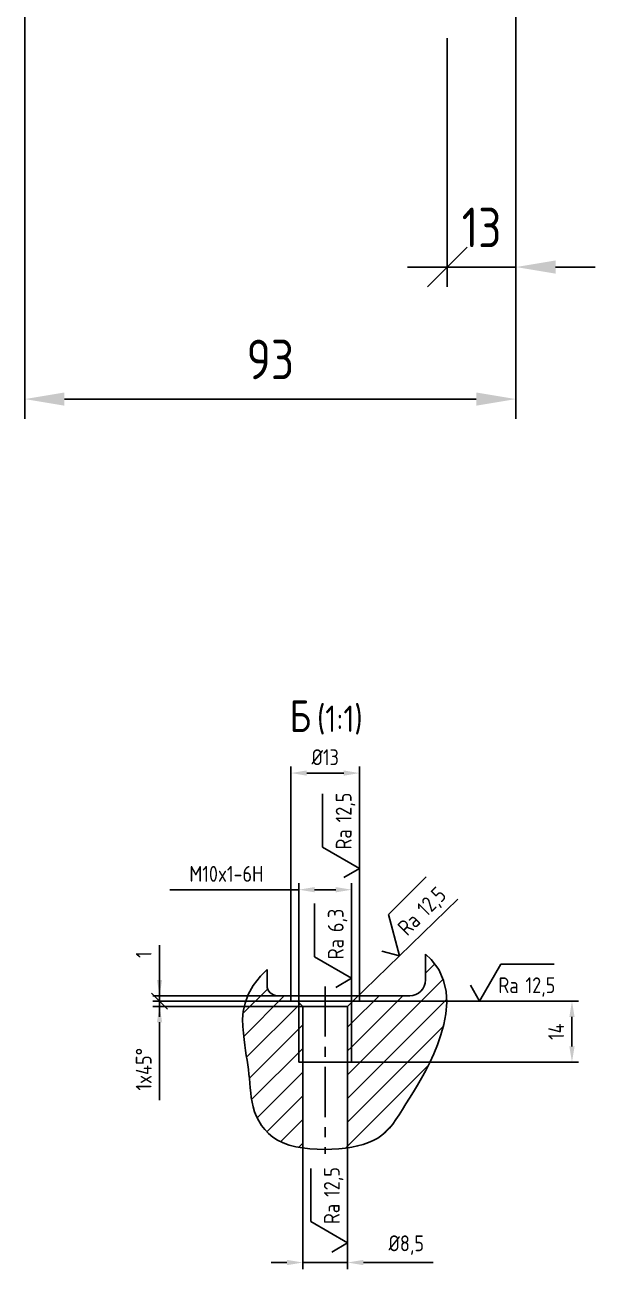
# Model space of a CAD drawing. Header units: millimetres. Extents: x 14571 to 15226, y 6886 to 7560.
# Drawn here: x 14665.2 to 14773.2, y 6885.7 to 7121.3 of the extents above; entities that cross this region are included whole.
import ezdxf
from ezdxf.enums import TextEntityAlignment as Align

# ---------------------------------------------------------------- set-up
doc = ezdxf.new("R2010")
doc.units = ezdxf.units.MM
doc.header["$LTSCALE"] = 0.3
doc.linetypes.add('CENTER', pattern=[50.8, 31.75, -6.35, 6.35, -6.35])
for name, color, linetype in [('Bord', 1, 'Continuous'), ('Cen', 5, 'CENTER'), ('Cont', 6, 'Continuous'), ('Dim', 7, 'Continuous'), ('Hatch', 2, 'Continuous'), ('Text', 3, 'Continuous'), ('Textb', 6, 'Continuous')]:
    doc.layers.add(name, color=color, linetype=linetype)
doc.styles.add('Style1', font='romans.shx', dxfattribs={"width": 0.8})
doc.dimstyles.new('Copy of LIN_2_5', dxfattribs={"dimscale": 2.5, "dimtxt": 3, "dimasz": 3, "dimexe": 1.5, "dimexo": 0, "dimgap": 1.5, "dimtad": 1, "dimtoh": 1, "dimdec": 0, "dimzin": 12, "dimdsep": 46, "dimtxsty": 'Style1', "dimcen": 0, "dimclrt": 3, "dimadec": 0, "dimazin": 0, "dimtfac": 1, "dimtdec": 0, "dimtmove": 0, "dimatfit": 2, "dimfxl": 1, "dimtolj": 1, "dimtzin": 12, "dimarcsym": 0})
doc.dimstyles.new('LIN1', dxfattribs={"dimtxt": 3, "dimasz": 3, "dimexe": 1.25, "dimexo": 0, "dimgap": 1.5, "dimtad": 1, "dimdec": 1, "dimtxsty": 'Style1', "dimcen": 2.5, "dimclrt": 3, "dimadec": 0, "dimazin": 0, "dimtfac": 1, "dimtdec": 1, "dimtmove": 0, "dimatfit": 3, "dimfxl": 1, "dimarcsym": 0})

# ---------------------------------------------------------------- blocks, each defined once
blk = doc.blocks.new('SHERISO_03')
at = {"layer": 'Text'}
blk.add_line((4.04, 7), (14.12, 7), dxfattribs=at)
blk.add_lwpolyline([(-1.73, 3), (0, 0), (4.04, 7)], dxfattribs=at)
at = {"layer": 'Text', "style": 'Style1', "width": 0.8}
blk.add_text('Ra', height=3, dxfattribs=at).set_placement((3.58, 1.5))
blk.add_attdef('6,3', (8.73, 1.5), '', height=3, dxfattribs=at)
blk = doc.blocks.new('*D8')
at = {"layer": 'Dim', "color": 0, "lineweight": -2, "transparency": 16777216}
for p, q in [((14715.58, 6937.43), (14715.58, 6980.86)), ((14718.58, 6979.61), (14725.58, 6979.61)), ((14728.58, 6937.43), (14728.58, 6980.86))]:
    blk.add_line(p, q, dxfattribs=at)
at = {"layer": 'Dim', "color": 0, "transparency": 16777216}
for points in [[(14718.58, 6980.11), (14718.58, 6979.11), (14715.58, 6979.61)], [(14725.58, 6980.11), (14725.58, 6979.11), (14728.58, 6979.61)]]:
    blk.add_solid(points, dxfattribs=at)
at = {"layer": 'Dim', "color": 3, "transparency": 16777216, "insert": (14722.08, 6982.61), "char_height": 3, "attachment_point": 5, "style": 'Style1'}
blk.add_mtext('%%C13', dxfattribs=at)
blk = doc.blocks.new('_Oblique')
at = {"color": 0, "linetype": 'ByBlock', "lineweight": -2}
blk.add_line((-0.5, -0.5), (0.5, 0.5), dxfattribs=at)
blk = doc.blocks.new('*D9')
at = {"layer": 'Dim', "color": 0, "lineweight": -2, "transparency": 16777216}
for p, q in [((14690.71, 6940.43), (14690.71, 6947)), ((14713.08, 6937.43), (14689.46, 6937.43)), ((14690.71, 6936.43), (14690.71, 6937.43)), ((14715.58, 6936.43), (14689.46, 6936.43)), ((14690.71, 6936.43), (14690.71, 6933.43))]:
    blk.add_line(p, q, dxfattribs=at)
at = {"layer": 'Dim', "color": 0, "transparency": 16777216}
blk.add_solid([(14690.21, 6940.43), (14691.21, 6940.43), (14690.71, 6937.43)], dxfattribs=at)
at = {"layer": 'Dim', "color": 0, "lineweight": -2, "transparency": 16777216, "xscale": 3, "yscale": 3, "zscale": 3, "rotation": 90}
blk.add_blockref('_Oblique', (14690.71, 6936.43), dxfattribs=at)
at = {"layer": 'Dim', "color": 3, "transparency": 16777216, "insert": (14687.71, 6945.22), "char_height": 3, "attachment_point": 5, "rotation": 90, "style": 'Style1'}
blk.add_mtext('1', dxfattribs=at)
blk = doc.blocks.new('*D10')
at = {"layer": 'Dim', "color": 0, "lineweight": -2, "transparency": 16777216}
for p, q in [((14717.08, 6936.18), (14717.08, 6958.77)), ((14727.08, 6936.18), (14727.08, 6958.77)), ((14717.08, 6957.52), (14692.68, 6957.52)), ((14724.08, 6957.52), (14720.08, 6957.52))]:
    blk.add_line(p, q, dxfattribs=at)
at = {"layer": 'Dim', "color": 0, "transparency": 16777216}
for points in [[(14720.08, 6958.02), (14720.08, 6957.02), (14717.08, 6957.52)], [(14724.08, 6958.02), (14724.08, 6957.02), (14727.08, 6957.52)]]:
    blk.add_solid(points, dxfattribs=at)
at = {"layer": 'Dim', "color": 3, "transparency": 16777216, "insert": (14703.38, 6960.52), "char_height": 3, "attachment_point": 5, "style": 'Style1'}
blk.add_mtext('M10x1-6H', dxfattribs=at)
blk = doc.blocks.new('*D11')
at = {"layer": 'Dim', "color": 0, "lineweight": -2, "transparency": 16777216}
for p, q in [((14717.83, 6908.6), (14717.83, 6885.67)), ((14726.33, 6908.66), (14726.33, 6885.67)), ((14714.83, 6886.92), (14711.83, 6886.92)), ((14717.83, 6886.92), (14726.33, 6886.92)), ((14729.33, 6886.92), (14742.53, 6886.92))]:
    blk.add_line(p, q, dxfattribs=at)
at = {"layer": 'Dim', "color": 0, "transparency": 16777216}
for points in [[(14714.83, 6887.42), (14714.83, 6886.42), (14717.83, 6886.92)], [(14729.33, 6887.42), (14729.33, 6886.42), (14726.33, 6886.92)]]:
    blk.add_solid(points, dxfattribs=at)
at = {"layer": 'Dim', "color": 3, "transparency": 16777216, "insert": (14737.43, 6890.21), "char_height": 3, "attachment_point": 5, "style": 'Style1'}
blk.add_mtext('%%C8,5', dxfattribs=at)
blk = doc.blocks.new('*D12')
at = {"layer": 'Dim', "color": 0, "lineweight": -2, "transparency": 16777216}
for p, q in [((14690.71, 6936.43), (14690.71, 6942.43)), ((14715.58, 6936.43), (14689.46, 6936.43)), ((14717.83, 6935.43), (14689.46, 6935.43)), ((14690.71, 6936.43), (14690.71, 6935.43)), ((14690.71, 6932.43), (14690.71, 6917.69))]:
    blk.add_line(p, q, dxfattribs=at)
at = {"layer": 'Dim', "color": 0, "transparency": 16777216}
blk.add_solid([(14690.21, 6932.43), (14691.21, 6932.43), (14690.71, 6935.43)], dxfattribs=at)
at = {"layer": 'Dim', "color": 0, "lineweight": -2, "transparency": 16777216, "xscale": 3, "yscale": 3, "zscale": 3, "rotation": 270}
blk.add_blockref('_Oblique', (14690.71, 6936.43), dxfattribs=at)
at = {"layer": 'Dim', "color": 3, "transparency": 16777216, "insert": (14687.71, 6923.53), "char_height": 3, "attachment_point": 5, "rotation": 90, "style": 'Style1'}
blk.add_mtext('1x45°', dxfattribs=at)
blk = doc.blocks.new('*D13')
at = {"layer": 'Dim', "color": 0, "lineweight": -2, "transparency": 16777216}
for p, q in [((14728.58, 6936.43), (14770.07, 6936.43)), ((14768.82, 6933.43), (14768.82, 6927.85)), ((14727.08, 6924.85), (14770.07, 6924.85))]:
    blk.add_line(p, q, dxfattribs=at)
at = {"layer": 'Dim', "color": 0, "transparency": 16777216}
for points in [[(14768.32, 6933.43), (14769.32, 6933.43), (14768.82, 6936.43)], [(14768.32, 6927.85), (14769.32, 6927.85), (14768.82, 6924.85)]]:
    blk.add_solid(points, dxfattribs=at)
at = {"layer": 'Dim', "color": 3, "transparency": 16777216, "insert": (14765.82, 6930.64), "char_height": 3, "attachment_point": 5, "rotation": 90, "style": 'Style1'}
blk.add_mtext('14', dxfattribs=at)
blk = doc.blocks.new('ZNAK01')
at = {"layer": 'Textb', "lineweight": 20, "style": 'Style1', "width": 0.8}
blk.add_attdef('А', text='', height=6, dxfattribs=at).set_placement((3.95, -0.02), align=Align.RIGHT)
blk.add_attdef('SC(1)', (5.07, -0.02), '', height=5, dxfattribs=at)
blk = doc.blocks.new('*D23')
at = {"layer": 'Dim', "color": 0, "lineweight": -2, "transparency": 16777216}
for p, q in [((14758.2, 7152.43), (14758.2, 7071.68)), ((14745.2, 7118.79), (14745.2, 7071.68)), ((14745.2, 7075.43), (14737.7, 7075.43)), ((14745.2, 7075.43), (14758.2, 7075.43)), ((14765.7, 7075.43), (14773.2, 7075.43))]:
    blk.add_line(p, q, dxfattribs=at)
at = {"layer": 'Dim', "color": 0, "transparency": 16777216}
blk.add_solid([(14765.7, 7076.68), (14765.7, 7074.18), (14758.2, 7075.43)], dxfattribs=at)
at = {"layer": 'Dim', "color": 0, "lineweight": -2, "transparency": 16777216, "xscale": 7.5, "yscale": 7.5, "zscale": 7.5}
blk.add_blockref('_Oblique', (14745.2, 7075.43), dxfattribs=at)
at = {"layer": 'Dim', "color": 3, "transparency": 16777216, "insert": (14751.7, 7082.93), "char_height": 7.5, "attachment_point": 5, "style": 'Style1'}
blk.add_mtext('\\A1;13', dxfattribs=at)
blk = doc.blocks.new('*D24')
at = {"layer": 'Dim', "color": 0, "lineweight": -2, "transparency": 16777216}
for p, q in [((14665.2, 7125.43), (14665.2, 7046.68)), ((14758.2, 7075.43), (14758.2, 7046.68)), ((14672.7, 7050.43), (14750.7, 7050.43))]:
    blk.add_line(p, q, dxfattribs=at)
at = {"layer": 'Dim', "color": 0, "transparency": 16777216}
for points in [[(14672.7, 7051.68), (14672.7, 7049.18), (14665.2, 7050.43)], [(14750.7, 7051.68), (14750.7, 7049.18), (14758.2, 7050.43)]]:
    blk.add_solid(points, dxfattribs=at)
at = {"layer": 'Dim', "color": 3, "transparency": 16777216, "insert": (14711.7, 7057.93), "char_height": 7.5, "attachment_point": 5, "style": 'Style1'}
blk.add_mtext('\\A1;93', dxfattribs=at)

msp = doc.modelspace()

# ---------------------------------------------------------------- hatches: boundary and pattern name
at = {"layer": 'Hatch'}
h = msp.add_hatch(dxfattribs=at)
h.set_pattern_fill('ANSI31', color=256, style=0)
h.paths.add_polyline_path([(14717.08, 6936.18), (14716.83, 6936.43), (14715.58, 6936.43), (14715.58, 6937.43), (14713.08, 6937.43, -0.414214), (14711.08, 6939.43), (14711.08, 6942.42), (14709.81, 6941.15), (14708.46, 6939.38), (14707.51, 6937.68), (14706.9, 6936.04), (14706.57, 6934.48), (14706.45, 6933.01), (14706.48, 6931.62), (14706.58, 6930.34), (14706.71, 6929.16), (14706.85, 6928.07), (14707, 6927.06), (14707.14, 6926.11), (14707.29, 6925.21), (14707.42, 6924.34), (14707.54, 6923.48), (14707.65, 6922.62), (14707.73, 6921.75), (14707.8, 6920.87), (14707.88, 6919.98), (14707.97, 6919.08), (14708.08, 6918.18), (14708.24, 6917.28), (14708.44, 6916.38), (14708.72, 6915.48), (14709.06, 6914.6), (14709.49, 6913.73), (14710.01, 6912.89), (14710.62, 6912.1), (14711.33, 6911.36), (14712.14, 6910.68), (14713.06, 6910.08), (14714.1, 6909.57), (14715.25, 6909.16), (14716.49, 6908.84), (14717.81, 6908.61), (14717.83, 6908.6), (14717.83, 6924.85), (14717.08, 6924.85)])
h.paths.add_polyline_path([(14717.83, 6935.43), (14717.08, 6936.18), (14717.08, 6924.85), (14717.83, 6924.85)], flags=17)

# ---------------------------------------------------------------- linework, layer by layer
at = {"layer": 'Bord'}
for p, q in [((14717.08, 6924.85), (14717.08, 6936.18)), ((14727.08, 6924.85), (14727.08, 6936.18))]:
    msp.add_line(p, q, dxfattribs=at)
msp.add_lwpolyline([(14711.08, 6942.42), (14709.81, 6941.15), (14708.46, 6939.38), (14707.51, 6937.68), (14706.9, 6936.04), (14706.57, 6934.48), (14706.45, 6933.01), (14706.48, 6931.62), (14706.58, 6930.34), (14706.71, 6929.16), (14706.85, 6928.07), (14707, 6927.06), (14707.14, 6926.11), (14707.29, 6925.21), (14707.42, 6924.34), (14707.54, 6923.48), (14707.65, 6922.62), (14707.73, 6921.75), (14707.8, 6920.87), (14707.88, 6919.98), (14707.97, 6919.08), (14708.08, 6918.18), (14708.24, 6917.28), (14708.44, 6916.38), (14708.72, 6915.48), (14709.06, 6914.6), (14709.49, 6913.73), (14710.01, 6912.89), (14710.62, 6912.1), (14711.33, 6911.36), (14712.14, 6910.68), (14713.06, 6910.08), (14714.1, 6909.57), (14715.25, 6909.16), (14716.49, 6908.84), (14717.81, 6908.61), (14719.18, 6908.45), (14720.57, 6908.37), (14721.96, 6908.34), (14723.33, 6908.38), (14724.65, 6908.47), (14725.91, 6908.6), (14727.1, 6908.77), (14728.23, 6909), (14729.28, 6909.28), (14730.27, 6909.62), (14731.19, 6910.03), (14732.04, 6910.5), (14732.83, 6911.05), (14733.55, 6911.67), (14734.23, 6912.37), (14734.87, 6913.15), (14735.48, 6913.99), (14736.1, 6914.91), (14736.72, 6915.89), (14737.36, 6916.95), (14738.05, 6918.07), (14738.78, 6919.26), (14739.55, 6920.52), (14740.34, 6921.86), (14741.13, 6923.29), (14741.91, 6924.81), (14742.66, 6926.43), (14743.36, 6928.16), (14744, 6930.01), (14744.55, 6931.97), (14744.95, 6934.03), (14745.12, 6936.13), (14745, 6938.25), (14744.51, 6940.34), (14743.58, 6942.38), (14742.15, 6944.33), (14741.08, 6945.29)], dxfattribs=at)
at = {"layer": 'Cen'}
msp.add_line((14722.08, 6939.22), (14722.08, 6907.48), dxfattribs=at)
at = {"layer": 'Cont'}
for p, q in [((14741.08, 6940.43), (14741.08, 6945.29)), ((14711.08, 6942.42), (14711.08, 6939.43)), ((14711.08, 6940.43), (14711.08, 6940.43)), ((14738.08, 6937.43), (14713.08, 6937.43)), ((14728.58, 6936.43), (14715.58, 6936.43)), ((14716.83, 6936.43), (14717.83, 6935.43)), ((14726.33, 6935.43), (14717.83, 6935.43)), ((14717.83, 6935.43), (14717.83, 6908.6)), ((14726.33, 6935.43), (14727.33, 6936.43)), ((14726.33, 6935.43), (14726.33, 6908.66)), ((14717.08, 6924.85), (14727.08, 6924.85))]:
    msp.add_line(p, q, dxfattribs=at)
at = {"layer": 'Cont', "ltscale": 50}
for p, q in [((14715.58, 6937.43), (14715.58, 6936.43)), ((14728.58, 6937.43), (14728.58, 6936.43))]:
    msp.add_line(p, q, dxfattribs=at)
at = {"layer": 'Cont'}
for centre, radius, start, end in [((14713.08, 6939.43), 2, 180, 270), ((14738.08, 6940.43), 3, 270, 0)]:
    msp.add_arc(centre, radius, start, end, dxfattribs=at)
at = {"layer": 'Dim'}
for p, q in [((14745.2, 7115.95), (14745.2, 7074.15)), ((14727.33, 6936.43), (14747.22, 6955.75))]:
    msp.add_line(p, q, dxfattribs=at)
at = {"layer": 'Hatch'}
for p, q in [((14741.08, 6941.73), (14742.8, 6943.45)), ((14726.33, 6922.49), (14744.41, 6940.56)), ((14726.33, 6918), (14745.08, 6936.75)), ((14727.08, 6932.22), (14732.29, 6937.43)), ((14727.08, 6927.73), (14736.79, 6937.43)), ((14726.33, 6931.47), (14727.08, 6932.22)), ((14726.33, 6913.51), (14744.45, 6931.63)), ((14726.33, 6926.98), (14727.08, 6927.73)), ((14725.91, 6908.59), (14741.69, 6924.38)), ((14733.01, 6911.21), (14734.47, 6912.67))]:
    msp.add_line(p, q, dxfattribs=at)

# ---------------------------------------------------------------- block references
ref = msp.add_blockref('ZNAK01', (14715.47, 6987.41), dxfattribs=at)
ref.add_attrib('А', 'Б', dxfattribs={"layer": 'Textb', "height": 6, "style": 'Style1', "width": 0.8}).set_placement((14719.42, 6987.39), align=Align.RIGHT)
ref.add_attrib('SC(1)', '(1:1)', (14720.54, 6987.39), dxfattribs={"layer": 'Textb', "height": 5, "style": 'Style1', "width": 0.8})
for p, rotation, values in [((14728.58, 6961.54), 90, {'6,3': '12,5'}), ((14736.16, 6945.01), 45, {'6,3': '12,5'}), ((14727.08, 6940.76), 90, {'6,3': '6,3'}), ((14726.33, 6890.62), 90, {'6,3': '12,5'})]:
    msp.add_blockref('SHERISO_03', p, dxfattribs=dict(at, rotation=rotation)).add_auto_attribs(values)
msp.add_blockref('SHERISO_03', (14751.3, 6936.43), dxfattribs=at).add_auto_attribs({'6,3': '12,5'})

# ---------------------------------------------------------------- dimensions: what is measured, and where the dimension line sits
at = {"layer": 'Dim'}
for base, p1, p2, dimstyle, override, picture, middle in [((14758.2, 7075.43), (14745.2, 7118.79), (14758.2, 7152.43), 'Copy of LIN_2_5', {"dimblk1": 'Oblique', "dimsah": 1}, '*D23', (14751.7, 7075.43)), ((14726.33, 6886.92), (14717.83, 6908.6), (14726.33, 6908.66), 'LIN1', {"dimpost": '%%C<>'}, '*D11', (14737.43, 6886.92))]:
    dim = msp.add_linear_dim(base=base, p1=p1, p2=p2, dimstyle=dimstyle, override=override, dxfattribs=at)
    dim.commit()
    dim.dimension.update_dxf_attribs({"geometry": picture, "text_midpoint": middle, "dimtype": 160})
dim = msp.add_linear_dim(base=(14758.2, 7050.43), p1=(14665.2, 7125.43), p2=(14758.2, 7075.43), dimstyle='Copy of LIN_2_5', dxfattribs=at)
dim.commit()
dim.dimension.update_dxf_attribs({"geometry": '*D24', "text_midpoint": (14711.7, 7057.93)})
dim = msp.add_linear_dim(base=(14728.58, 6979.61), p1=(14715.58, 6937.43), p2=(14728.58, 6937.43), text='%%C<>', dimstyle='LIN1', dxfattribs=at)
dim.commit()
dim.dimension.update_dxf_attribs({"geometry": '*D8', "text_midpoint": (14722.08, 6982.61)})
dim = msp.add_linear_dim(base=(14727.08, 6957.52), p1=(14717.08, 6936.18), p2=(14727.08, 6936.18), text='M<>x1-6H', dimstyle='LIN1', dxfattribs=at)
dim.commit()
dim.dimension.update_dxf_attribs({"geometry": '*D10', "text_midpoint": (14703.38, 6957.52), "dimtype": 160})
dim = msp.add_linear_dim(base=(14690.71, 6937.43), p1=(14715.58, 6936.43), p2=(14713.08, 6937.43), angle=90, dimstyle='LIN1', override={"dimblk1": 'Oblique', "dimsah": 1}, dxfattribs=at)
dim.commit()
dim.dimension.update_dxf_attribs({"geometry": '*D9', "text_midpoint": (14687.71, 6945.22)})
dim = msp.add_linear_dim(base=(14690.71, 6936.43), p1=(14717.83, 6935.43), p2=(14715.58, 6936.43), angle=90, text='<>x45°', dimstyle='LIN1', override={"dimblk2": 'Oblique', "dimsah": 1}, dxfattribs=at)
dim.commit()
dim.dimension.update_dxf_attribs({"geometry": '*D12', "text_midpoint": (14690.71, 6923.53), "dimtype": 160})
dim = msp.add_linear_dim(base=(14768.82, 6924.85), p1=(14728.58, 6936.43), p2=(14727.08, 6924.85), angle=90, text='14', dimstyle='LIN1', dxfattribs=at)
dim.commit()
dim.dimension.update_dxf_attribs({"geometry": '*D13', "text_midpoint": (14765.82, 6930.64)})

doc.saveas('drawing.dxf')
